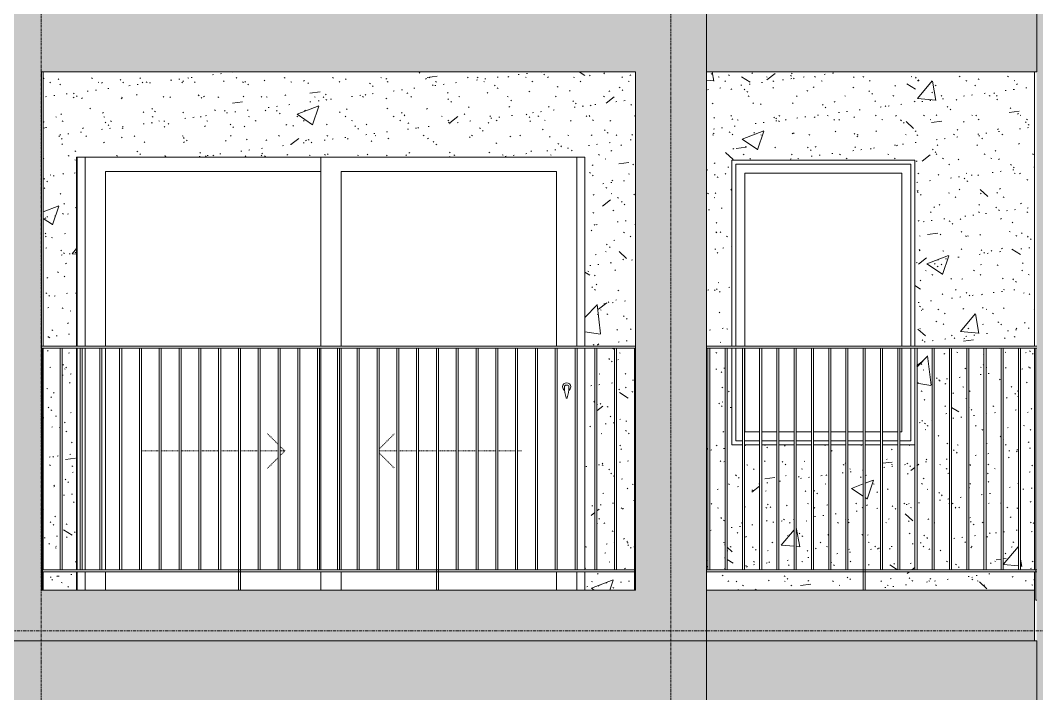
# Model space of a CAD drawing. Header units: millimetres. Extents: x 9199 to 175431, y -4466 to 35300.
# Drawn here: x 107999 to 113001, y 18890 to 22203 of the extents above; entities that cross this region are included whole.
import ezdxf

# ---------------------------------------------------------------- set-up
doc = ezdxf.new("R2010")
doc.units = ezdxf.units.MM
for name, pattern in [('Centre', [31.75, 6.35, -4.7625, 15.875, -4.7625]), ('Dash', [6, 3, -3]), ('Grid Line', [22.225, 12.7, -3.175, 3.175, -3.175])]:
    doc.linetypes.add(name, pattern=pattern)
for name, color, linetype, lineweight in [('0-2', 250, 'Continuous', 5), ('A-DOOR', 31, 'Continuous', 9), ('A-DOOR-FRAM', 31, 'Continuous', 9), ('A-DOOR-HDLN', 31, 'Dash', 18), ('A-FLOR-HRAL', 11, 'Continuous', 9), ('A-FLOR-HRAL-1', 253, 'Continuous', 9), ('A-FLOR-LEVL-2', 51, 'Centre', 9), ('A-GLAZ-1', 253, 'Continuous', 9), ('A-GLAZ-2', 7, 'Continuous', 9), ('A-WALL', 113, 'Continuous', 9), ('A-WALL-PATT-1', 9, 'Continuous', 9), ('A-WALL-PATT-2', 111, 'Continuous', 5), ('I-WALL', 2, 'Continuous', 9), ('I-WALL-1', 7, 'Continuous', 9), ('S-COLS-1', 7, 'Continuous', 9), ('S-GRID-1', 1, 'Grid Line', 9)]:
    doc.layers.add(name, color=color, linetype=linetype, lineweight=lineweight)
pattern_1 = [(50, (-51555.6, 1200), (1093.104, -95.634), [114.3, -1257.3]), (355, (-51555.6, 1200), (-211.457, 1146.34), [91.44, -1005.84]), (100.451, (-51464.5, 1192), (881.656, 1050.7), [97.14, -1068.54]), (46.184, (-51555.6, 1504.8), (1626.475, -252.257), [171.45, -1885.95]), (96.636, (-51420, 1483.8), (1424.42, 1484.565), [145.71, -1602.81]), (351.184, (-51555.6, 1504.8), (1424.43, 1484.55), [137.16, -1508.76]), (21, (-51403.2, 1428.6), (909.686, -613.59), [114.3, -1257.3]), (326, (-51403.2, 1428.6), (370.812, 1105.13), [91.44, -1005.84]), (71.451, (-51327.4, 1377.5), (1280.503, 491.528), [97.14, -1068.54]), (37.5, (-51555.58, 1200), (18.5313, 507.3303), [50.292, -943.356, 50.292, -970.788, -1009.65]), (37.5, (-51555.58, 1200), (18.5313, 507.3303), [-2014.728, 50.292, -959.358]), (7.5, (-51555.6, 1200), (400.918, 601.084), [50.292, -531.876, 50.292, -920.496, -384.81]), (7.5, (-51555.6, 1200), (400.918, 601.084), [-1552.956, 50.292, -334.518]), (327.5, (-51895.43, 1200), (813.545, -34.3737), [50.292, -330.708, 50.292, -1138.428, -1577.34]), (327.5, (-51895.43, 1200), (813.545, -34.3737), [-1569.72, 50.292, -1527.048]), (317.5, (-52047.8, 1200), (888.775, 152.56), [50.292, -445.008, 50.292, -739.14, -1120.14]), (317.5, (-52047.8, 1200), (888.775, 152.56), [-1284.732, 50.292, -1069.848])]
pattern_2 = [(37.5, (-51555.58, 1200), (-4.79953, 146.8239), [5.029, -110.795, 5.029, -124.511, -123.825]), (37.5, (-51555.58, 1200), (-4.79953, 146.8239), [-245.364, 5.029, -118.796]), (7.5, (-51555.58, 1200), (134.8574, 215.0472), [5.029, -57.455, 5.029, -99.365, -40.005]), (7.5, (-51555.58, 1200), (134.8574, 215.0472), [-166.878, 5.029, -34.976]), (327.5, (-51649.3, 1200), (237.29776, 0.4316), [5.029, -33.071, 5.029, -132.131, -179.07]), (327.5, (-51649.3, 1200), (237.29776, 0.4316), [-175.26, 5.029, -174.041]), (317.5, (-51649.3, 1200), (229.067, 66.8792), [5.029, -14.021, 5.029, -84.887, -102.87]), (317.5, (-51649.3, 1200), (229.067, 66.8792), [-108.966, 5.029, -97.841])]

# ---------------------------------------------------------------- blocks, each defined once
blk = doc.blocks.new('NCV_TKTC_KET CAU_rvt-2-TKCS_MẶT ĐỨNG HƯỚNG TÂY')
at = {"layer": 'S-COLS-1'}
blk.add_line((-69761.9, 21950), (-69761.9, 19150), dxfattribs=at)
blk = doc.blocks.new('M_Fixed - 900 x 1400-901190-TKCS_MẶT ĐỨNG HƯỚNG TÂY')
at = {"layer": 'A-GLAZ-2'}
for p, q in [((-69617.9, 7000), (-69617.9, 7896)), ((-69617.9, 7896), (-68755.9, 7896)), ((-68755.9, 7896), (-68755.9, 7000)), ((-69573.9, 7000), (-69573.9, 7852)), ((-69573.9, 7852), (-68799.9, 7852)), ((-68799.9, 7852), (-68799.9, 7000)), ((-69617.9, 6534), (-69617.9, 6990)), ((-69573.9, 6578), (-69573.9, 6990)), ((-68799.9, 6990), (-68799.9, 6578)), ((-68755.9, 6990), (-68755.9, 6534)), ((-69500.5, 6578), (-69573.9, 6578)), ((-69415.6, 6578), (-69490.5, 6578)), ((-69330.7, 6578), (-69405.6, 6578)), ((-69245.7, 6578), (-69320.7, 6578)), ((-69160.8, 6578), (-69235.7, 6578)), ((-69075.8, 6578), (-69150.8, 6578)), ((-68990.9, 6578), (-69065.8, 6578)), ((-68906, 6578), (-68980.9, 6578)), ((-68821, 6578), (-68896, 6578)), ((-68799.9, 6578), (-68811, 6578)), ((-69585.5, 6534), (-69617.9, 6534)), ((-69500.5, 6534), (-69575.5, 6534)), ((-69415.6, 6534), (-69490.5, 6534)), ((-69330.7, 6534), (-69405.6, 6534)), ((-69245.7, 6534), (-69320.7, 6534)), ((-69160.8, 6534), (-69235.7, 6534)), ((-69075.8, 6534), (-69150.8, 6534)), ((-68990.9, 6534), (-69065.8, 6534)), ((-68906, 6534), (-68980.9, 6534)), ((-68821, 6534), (-68896, 6534)), ((-68755.9, 6534), (-68811, 6534))]:
    blk.add_line(p, q, dxfattribs=at)
blk = doc.blocks.new('Railing - 10mm-901206-TKCS_MẶT ĐỨNG HƯỚNG TÂY')
at = {"layer": 'A-FLOR-HRAL-1'}
for p, q in [((-68226.4, 5900), (-68226.4, 6990)), ((-68216.4, 5900), (-68216.4, 6990))]:
    blk.add_line(p, q, dxfattribs=at)
blk = doc.blocks.new('Railing - 50 x 10mm-901224-TKCS_MẶT ĐỨNG HƯỚNG TÂY')
at = {"layer": 'A-FLOR-HRAL-1'}
for p, q in [((-68990.9, 5800), (-68990.9, 6990)), ((-68980.9, 6990), (-68990.9, 6990)), ((-68980.9, 5800), (-68980.9, 6990))]:
    blk.add_line(p, q, dxfattribs=at)
blk = doc.blocks.new('Railing - 50 x 10mm-901205-TKCS_MẶT ĐỨNG HƯỚNG TÂY')
at = {"layer": 'A-FLOR-HRAL-1'}
for p, q in [((-68141.5, 22750), (-68141.5, 23990)), ((-68136.9, 23990), (-68141.5, 23990)), ((-68141.5, 22750), (-68136.9, 22750))]:
    blk.add_line(p, q, dxfattribs=at)
blk = doc.blocks.new('Railing - Railing-V183-TKCS_MẶT ĐỨNG HƯỚNG TÂY')
at = {"layer": 'A-FLOR-HRAL-1'}
for p, q in [((-69761.9, 22900), (-68136.9, 22900)), ((-68136.9, 22890), (-69761.9, 22890))]:
    blk.add_line(p, q, dxfattribs=at)
for name, p in [('Railing - 10mm-901206-TKCS_MẶT ĐỨNG HƯỚNG TÂY', (-1528.9, 17000)), ('Railing - 10mm-901206-TKCS_MẶT ĐỨNG HƯỚNG TÂY', (-1444, 17000)), ('Railing - 10mm-901206-TKCS_MẶT ĐỨNG HƯỚNG TÂY', (-1359, 17000)), ('Railing - 10mm-901206-TKCS_MẶT ĐỨNG HƯỚNG TÂY', (-1274.1, 17000)), ('Railing - 10mm-901206-TKCS_MẶT ĐỨNG HƯỚNG TÂY', (-1189.2, 17000)), ('Railing - 10mm-901206-TKCS_MẶT ĐỨNG HƯỚNG TÂY', (-1104.2, 17000)), ('Railing - 10mm-901206-TKCS_MẶT ĐỨNG HƯỚNG TÂY', (-1019.3, 17000)), ('Railing - 10mm-901206-TKCS_MẶT ĐỨNG HƯỚNG TÂY', (-934.3, 17000)), ('Railing - 10mm-901206-TKCS_MẶT ĐỨNG HƯỚNG TÂY', (-849.4, 17000)), ('Railing - 50 x 10mm-901224-TKCS_MẶT ĐỨNG HƯỚNG TÂY', (0, 17000)), ('Railing - 10mm-901206-TKCS_MẶT ĐỨNG HƯỚNG TÂY', (-679.5, 17000)), ('Railing - 10mm-901206-TKCS_MẶT ĐỨNG HƯỚNG TÂY', (-594.6, 17000)), ('Railing - 10mm-901206-TKCS_MẶT ĐỨNG HƯỚNG TÂY', (-509.6, 17000)), ('Railing - 10mm-901206-TKCS_MẶT ĐỨNG HƯỚNG TÂY', (-424.7, 17000)), ('Railing - 10mm-901206-TKCS_MẶT ĐỨNG HƯỚNG TÂY', (-339.8, 17000)), ('Railing - 10mm-901206-TKCS_MẶT ĐỨNG HƯỚNG TÂY', (-254.8, 17000)), ('Railing - 10mm-901206-TKCS_MẶT ĐỨNG HƯỚNG TÂY', (-169.9, 17000)), ('Railing - 10mm-901206-TKCS_MẶT ĐỨNG HƯỚNG TÂY', (-84.9, 17000)), ('Railing - 10mm-901206-TKCS_MẶT ĐỨNG HƯỚNG TÂY', (0, 17000)), ('Railing - 50 x 10mm-901205-TKCS_MẶT ĐỨNG HƯỚNG TÂY', (0, 0))]:
    blk.add_blockref(name, p)
blk = doc.blocks.new('Top Rail Type - Top Rail_Internal_-V184-TKCS_MẶT ĐỨNG HƯỚNG TÂY')
at = {"layer": 'A-FLOR-HRAL-1'}
for p, q in [((-68136.9, 24000), (-69761.9, 24000)), ((-68136.9, 23990), (-69761.9, 23990))]:
    blk.add_line(p, q, dxfattribs=at)
blk = doc.blocks.new('NCV_TKTC_TANG 6 - 8_rvt-6-TKCS_MẶT ĐỨNG HƯỚNG TÂY')
at = {"layer": 'A-WALL-PATT-1'}
h = blk.add_hatch(dxfattribs=at)
h.set_pattern_fill('FP_19', color=256, style=0, pattern_type=2)
h.set_pattern_definition(pattern_1)
h.paths.add_polyline_path([(-70360.3, 19400), (-70116.9, 19400), (-70116.9, 19490), (-70360.3, 19490)])
h.paths.add_polyline_path([(-72862.4, 19400), (-72862.4, 19490), (-73026.9, 19490), (-73026.9, 19400)])
h.paths.add_polyline_path([(-70131.4, 19500), (-70116.9, 19500), (-70116.9, 20590), (-70204.4, 20590), (-70204.4, 19500), (-70153.1, 19500)])
h.paths.add_polyline_path([(-70311.8, 19500), (-70311.8, 20590), (-70360.3, 20590), (-70360.3, 19500)])
h.paths.add_polyline_path([(-70301.8, 19500), (-70214.4, 19500), (-70214.4, 20590), (-70301.8, 20590), (-70301.8, 19868.3)])
h.paths.add_polyline_path([(-72862.4, 19500), (-72862.4, 20590), (-72932.9, 20590), (-72932.9, 19500)])
h.paths.add_polyline_path([(-72942.9, 19500), (-72942.9, 20590), (-73026.9, 20590), (-73026.9, 19500), (-72953.2, 19500)])
h.paths.add_polyline_path([(-72862.4, 20600), (-72862.4, 21530), (-70360.3, 21530), (-70360.3, 20600), (-70111.9, 20600), (-70111.9, 21950), (-73026.9, 21950), (-73026.9, 20600), (-73011.1, 20600)])
h = blk.add_hatch(dxfattribs=at)
h.set_pattern_fill('FP_20', color=256, style=0, pattern_type=2)
h.set_pattern_definition(pattern_2)
h.paths.add_polyline_path([(-70360.3, 19400), (-70116.9, 19400), (-70116.9, 19490), (-70360.3, 19490)])
h.paths.add_polyline_path([(-72862.4, 19400), (-72862.4, 19490), (-73026.9, 19490), (-73026.9, 19400)])
h.paths.add_polyline_path([(-70131.4, 19500), (-70116.9, 19500), (-70116.9, 20590), (-70204.4, 20590), (-70204.4, 19500), (-70153.1, 19500)])
h.paths.add_polyline_path([(-70311.8, 19500), (-70311.8, 20590), (-70360.3, 20590), (-70360.3, 19500)])
h.paths.add_polyline_path([(-70301.8, 19500), (-70214.4, 19500), (-70214.4, 20590), (-70301.8, 20590), (-70301.8, 19868.3)])
h.paths.add_polyline_path([(-72862.4, 19500), (-72862.4, 20590), (-72932.9, 20590), (-72932.9, 19500)])
h.paths.add_polyline_path([(-72942.9, 19500), (-72942.9, 20590), (-73026.9, 20590), (-73026.9, 19500), (-72953.2, 19500)])
h.paths.add_polyline_path([(-72862.4, 20600), (-72862.4, 21530), (-70360.3, 21530), (-70360.3, 20600), (-70111.9, 20600), (-70111.9, 21950), (-73026.9, 21950), (-73026.9, 20600), (-73011.1, 20600)])
h = blk.add_hatch(dxfattribs=at)
h.set_pattern_fill('FP_19', color=256, style=0, pattern_type=2)
h.set_pattern_definition(pattern_1)
h.paths.add_polyline_path([(-68980.9, 19400), (-68146.9, 19400), (-68146.9, 19490), (-68980.9, 19490)])
h.paths.add_polyline_path([(-69753.7, 19400), (-68990.9, 19400), (-68990.9, 19490), (-69761.9, 19490), (-69761.9, 19400)])
h.paths.add_polyline_path([(-68821, 19500), (-68821, 20115), (-68896, 20115), (-68896, 19500)])
h.paths.add_polyline_path([(-68906, 19500), (-68906, 20115), (-68980.9, 20115), (-68980.9, 19500)])
h.paths.add_polyline_path([(-68811, 19500), (-68736.1, 19500), (-68736.9, 20115), (-68811, 20115), (-68811, 19868.3)])
h.paths.add_polyline_path([(-68216.4, 19500), (-68146.9, 19500), (-68146.9, 20590), (-68216.4, 20590), (-68216.4, 19516.8)])
h.paths.add_polyline_path([(-69761.9, 19500), (-69755.4, 19500), (-69755.4, 20590), (-69761.9, 20590), (-69761.9, 19868.3)])
h.paths.add_polyline_path([(-68726.1, 19500), (-68651.1, 19500), (-68651.1, 20590), (-68726.1, 20590), (-68726.1, 19868.3)])
h.paths.add_polyline_path([(-68566.2, 19500), (-68566.2, 20590), (-68641.1, 20590), (-68641.1, 19500)])
h.paths.add_polyline_path([(-69490.5, 19500), (-69415.6, 19500), (-69415.6, 20115), (-69490.5, 20115), (-69490.5, 19868.3)])
h.paths.add_polyline_path([(-68990.9, 19500), (-68990.9, 20115), (-69065.8, 20115), (-69065.8, 19500)])
h.paths.add_polyline_path([(-68481.3, 19500), (-68481.3, 20590), (-68556.2, 20590), (-68556.2, 19500)])
h.paths.add_polyline_path([(-68226.4, 19500), (-68226.4, 20590), (-68301.4, 20590), (-68301.4, 19500)])
h.paths.add_polyline_path([(-69500.5, 19500), (-69500.5, 20115), (-69575.5, 20115), (-69575.5, 19500)])
h.paths.add_polyline_path([(-69725.8, 19500), (-69670.4, 19500), (-69670.4, 20590), (-69745.4, 20590), (-69745.4, 19500)])
h.paths.add_polyline_path([(-68317.5, 19500), (-68311.4, 19500), (-68311.4, 20590), (-68386.3, 20590), (-68386.3, 19500)])
h.paths.add_polyline_path([(-69075.8, 19500), (-69075.8, 20115), (-69150.8, 20115), (-69150.8, 19500), (-69119.9, 19500)])
h.paths.add_polyline_path([(-69585.5, 19500), (-69585.5, 20115), (-69636.9, 20115), (-69636.9, 20590), (-69660.4, 20590), (-69660.4, 19500)])
h.paths.add_polyline_path([(-69235.7, 19500), (-69160.8, 19500), (-69160.8, 20115), (-69235.7, 20115), (-69235.7, 19689.9)])
h.paths.add_polyline_path([(-68471.3, 19500), (-68396.3, 19500), (-68396.3, 20590), (-68471.3, 20590), (-68471.3, 19725.5)])
h.paths.add_polyline_path([(-69245.7, 19500), (-69245.7, 20115), (-69320.7, 20115), (-69320.7, 19500)])
h.paths.add_polyline_path([(-69330.7, 19500), (-69330.7, 20115), (-69405.6, 20115), (-69405.6, 19500)])
h.paths.add_polyline_path([(-68498.6, 20600), (-68146.9, 20600), (-68146.9, 21950), (-69761.9, 21950), (-69761.9, 20600), (-69636.9, 20600), (-69636.9, 21515), (-68736.9, 21515), (-68736.9, 20600)])
h = blk.add_hatch(dxfattribs=at)
h.set_pattern_fill('FP_20', color=256, style=0, pattern_type=2)
h.set_pattern_definition(pattern_2)
h.paths.add_polyline_path([(-68980.9, 19400), (-68146.9, 19400), (-68146.9, 19490), (-68980.9, 19490)])
h.paths.add_polyline_path([(-69753.7, 19400), (-68990.9, 19400), (-68990.9, 19490), (-69761.9, 19490), (-69761.9, 19400)])
h.paths.add_polyline_path([(-68821, 19500), (-68821, 20115), (-68896, 20115), (-68896, 19500)])
h.paths.add_polyline_path([(-68906, 19500), (-68906, 20115), (-68980.9, 20115), (-68980.9, 19500)])
h.paths.add_polyline_path([(-68811, 19500), (-68736.1, 19500), (-68736.9, 20115), (-68811, 20115), (-68811, 19868.3)])
h.paths.add_polyline_path([(-68216.4, 19500), (-68146.9, 19500), (-68146.9, 20590), (-68216.4, 20590), (-68216.4, 19516.8)])
h.paths.add_polyline_path([(-69761.9, 19500), (-69755.4, 19500), (-69755.4, 20590), (-69761.9, 20590), (-69761.9, 19868.3)])
h.paths.add_polyline_path([(-68726.1, 19500), (-68651.1, 19500), (-68651.1, 20590), (-68726.1, 20590), (-68726.1, 19868.3)])
h.paths.add_polyline_path([(-68566.2, 19500), (-68566.2, 20590), (-68641.1, 20590), (-68641.1, 19500)])
h.paths.add_polyline_path([(-69490.5, 19500), (-69415.6, 19500), (-69415.6, 20115), (-69490.5, 20115), (-69490.5, 19868.3)])
h.paths.add_polyline_path([(-68990.9, 19500), (-68990.9, 20115), (-69065.8, 20115), (-69065.8, 19500)])
h.paths.add_polyline_path([(-68481.3, 19500), (-68481.3, 20590), (-68556.2, 20590), (-68556.2, 19500)])
h.paths.add_polyline_path([(-68226.4, 19500), (-68226.4, 20590), (-68301.4, 20590), (-68301.4, 19500)])
h.paths.add_polyline_path([(-69500.5, 19500), (-69500.5, 20115), (-69575.5, 20115), (-69575.5, 19500)])
h.paths.add_polyline_path([(-69725.8, 19500), (-69670.4, 19500), (-69670.4, 20590), (-69745.4, 20590), (-69745.4, 19500)])
h.paths.add_polyline_path([(-68317.5, 19500), (-68311.4, 19500), (-68311.4, 20590), (-68386.3, 20590), (-68386.3, 19500)])
h.paths.add_polyline_path([(-69075.8, 19500), (-69075.8, 20115), (-69150.8, 20115), (-69150.8, 19500), (-69119.9, 19500)])
h.paths.add_polyline_path([(-69585.5, 19500), (-69585.5, 20115), (-69636.9, 20115), (-69636.9, 20590), (-69660.4, 20590), (-69660.4, 19500)])
h.paths.add_polyline_path([(-69235.7, 19500), (-69160.8, 19500), (-69160.8, 20115), (-69235.7, 20115), (-69235.7, 19689.9)])
h.paths.add_polyline_path([(-68471.3, 19500), (-68396.3, 19500), (-68396.3, 20590), (-68471.3, 20590), (-68471.3, 19725.5)])
h.paths.add_polyline_path([(-69245.7, 19500), (-69245.7, 20115), (-69320.7, 20115), (-69320.7, 19500)])
h.paths.add_polyline_path([(-69330.7, 19500), (-69330.7, 20115), (-69405.6, 20115), (-69405.6, 19500)])
h.paths.add_polyline_path([(-68498.6, 20600), (-68146.9, 20600), (-68146.9, 21950), (-69761.9, 21950), (-69761.9, 20600), (-69636.9, 20600), (-69636.9, 21515), (-68736.9, 21515), (-68736.9, 20600)])
at = {"layer": 'I-WALL-1'}
for p, q in [((-73026.9, 21950), (-73026.9, 20600)), ((-68146.9, 20600), (-68146.9, 21950)), ((-72862.4, 20600), (-72862.4, 21530)), ((-72862.4, 21530), (-70360.3, 21530)), ((-70360.3, 21530), (-70360.3, 20600)), ((-69636.9, 20600), (-69636.9, 21515)), ((-69636.9, 21515), (-68736.9, 21515)), ((-68736.9, 21515), (-68736.9, 20600)), ((-73026.9, 20590), (-73026.9, 19500)), ((-72862.4, 19500), (-72862.4, 20590)), ((-70360.3, 20590), (-70360.3, 19500)), ((-69636.9, 20115), (-69636.9, 20590)), ((-68736.9, 20590), (-68736.9, 20115)), ((-68146.9, 19500), (-68146.9, 20590)), ((-69585.5, 20115), (-69636.9, 20115)), ((-69500.5, 20115), (-69575.5, 20115)), ((-69415.6, 20115), (-69490.5, 20115)), ((-69330.7, 20115), (-69405.6, 20115)), ((-69245.7, 20115), (-69320.7, 20115)), ((-69160.8, 20115), (-69235.7, 20115)), ((-69075.8, 20115), (-69150.8, 20115)), ((-68990.9, 20115), (-69065.8, 20115)), ((-68906, 20115), (-68980.9, 20115)), ((-68821, 20115), (-68896, 20115)), ((-68736.9, 20115), (-68811, 20115)), ((-73026.9, 19490), (-73026.9, 19400)), ((-72862.4, 19400), (-72862.4, 19490)), ((-70360.3, 19490), (-70360.3, 19400)), ((-68146.9, 19400), (-68146.9, 19490))]:
    blk.add_line(p, q, dxfattribs=at)
at = {"layer": 'A-FLOR-HRAL-1'}
for name in ['Top Rail Type - Top Rail_Internal_-V184-TKCS_MẶT ĐỨNG HƯỚNG TÂY', 'Railing - Railing-V183-TKCS_MẶT ĐỨNG HƯỚNG TÂY']:
    blk.add_blockref(name, (0, -3400), dxfattribs=at)
at = {"layer": 'A-GLAZ-1'}
blk.add_blockref('M_Fixed - 900 x 1400-901190-TKCS_MẶT ĐỨNG HƯỚNG TÂY', (0, 13600), dxfattribs=at)
blk = doc.blocks.new('Railing - 10mm-1251313-TKCS_MẶT ĐỨNG HƯỚNG TÂY')
at = {"layer": 'A-FLOR-HRAL'}
for p, q in [((-70214.4, 2500), (-70214.4, 3590)), ((-70204.4, 2500), (-70204.4, 3590))]:
    blk.add_line(p, q, dxfattribs=at)
blk = doc.blocks.new('Railing - 50 x 10mm-V205-TKCS_MẶT ĐỨNG HƯỚNG TÂY')
at = {"layer": 'A-FLOR-HRAL'}
for p, q in [((-71091.4, 5800), (-71091.4, 6990)), ((-71081.4, 6990), (-71091.4, 6990)), ((-71081.4, 5800), (-71081.4, 6990))]:
    blk.add_line(p, q, dxfattribs=at)
blk = doc.blocks.new('Railing - 50 x 10mm-V206-TKCS_MẶT ĐỨNG HƯỚNG TÂY')
at = {"layer": 'A-FLOR-HRAL'}
for p in [(-70116.9, 5800), (-70111.9, 6990)]:
    blk.add_line(p, (-70116.9, 6990), dxfattribs=at)
blk = doc.blocks.new('Railing - 50 x 10mm-V230-TKCS_MẶT ĐỨNG HƯỚNG TÂY')
at = {"layer": 'A-FLOR-HRAL'}
for p, q in [((-73030.3, 17190), (-73035.7, 17190)), ((-73030.3, 16000), (-73030.3, 17190))]:
    blk.add_line(p, q, dxfattribs=at)
blk = doc.blocks.new('Railing - Railing-3821812-TKCS_MẶT ĐỨNG HƯỚNG TÂY')
at = {"layer": 'A-FLOR-HRAL'}
for p, q in [((-73035.3, 19490), (-73035.3, 19500)), ((-73035.3, 19500), (-70111.9, 19500)), ((-70111.9, 19490), (-73035.3, 19490))]:
    blk.add_line(p, q, dxfattribs=at)
for name, p in [('Railing - 50 x 10mm-V230-TKCS_MẶT ĐỨNG HƯỚNG TÂY', (0, 3400)), ('Railing - 10mm-1251313-TKCS_MẶT ĐỨNG HƯỚNG TÂY', (-2728.5, 17000)), ('Railing - 10mm-1251313-TKCS_MẶT ĐỨNG HƯỚNG TÂY', (-2631, 17000)), ('Railing - 10mm-1251313-TKCS_MẶT ĐỨNG HƯỚNG TÂY', (-2533.6, 17000)), ('Railing - 10mm-1251313-TKCS_MẶT ĐỨNG HƯỚNG TÂY', (-2436.1, 17000)), ('Railing - 10mm-1251313-TKCS_MẶT ĐỨNG HƯỚNG TÂY', (-2338.7, 17000)), ('Railing - 10mm-1251313-TKCS_MẶT ĐỨNG HƯỚNG TÂY', (-2241.3, 17000)), ('Railing - 10mm-1251313-TKCS_MẶT ĐỨNG HƯỚNG TÂY', (-2143.8, 17000)), ('Railing - 10mm-1251313-TKCS_MẶT ĐỨNG HƯỚNG TÂY', (-2046.4, 17000)), ('Railing - 10mm-1251313-TKCS_MẶT ĐỨNG HƯỚNG TÂY', (-1948.9, 17000)), ('Railing - 50 x 10mm-V205-TKCS_MẶT ĐỨNG HƯỚNG TÂY', (-974.5, 13600)), ('Railing - 10mm-1251313-TKCS_MẶT ĐỨNG HƯỚNG TÂY', (-1754, 17000)), ('Railing - 10mm-1251313-TKCS_MẶT ĐỨNG HƯỚNG TÂY', (-1656.6, 17000)), ('Railing - 10mm-1251313-TKCS_MẶT ĐỨNG HƯỚNG TÂY', (-1559.1, 17000)), ('Railing - 10mm-1251313-TKCS_MẶT ĐỨNG HƯỚNG TÂY', (-1461.7, 17000)), ('Railing - 10mm-1251313-TKCS_MẶT ĐỨNG HƯỚNG TÂY', (-1364.2, 17000)), ('Railing - 10mm-1251313-TKCS_MẶT ĐỨNG HƯỚNG TÂY', (-1266.8, 17000)), ('Railing - 10mm-1251313-TKCS_MẶT ĐỨNG HƯỚNG TÂY', (-1169.3, 17000)), ('Railing - 10mm-1251313-TKCS_MẶT ĐỨNG HƯỚNG TÂY', (-1071.9, 17000)), ('Railing - 10mm-1251313-TKCS_MẶT ĐỨNG HƯỚNG TÂY', (-974.5, 17000)), ('Railing - 50 x 10mm-V205-TKCS_MẶT ĐỨNG HƯỚNG TÂY', (0, 13600)), ('Railing - 10mm-1251313-TKCS_MẶT ĐỨNG HƯỚNG TÂY', (-779.6, 17000)), ('Railing - 10mm-1251313-TKCS_MẶT ĐỨNG HƯỚNG TÂY', (-682.1, 17000)), ('Railing - 10mm-1251313-TKCS_MẶT ĐỨNG HƯỚNG TÂY', (-584.7, 17000)), ('Railing - 10mm-1251313-TKCS_MẶT ĐỨNG HƯỚNG TÂY', (-487.2, 17000)), ('Railing - 10mm-1251313-TKCS_MẶT ĐỨNG HƯỚNG TÂY', (-389.8, 17000)), ('Railing - 10mm-1251313-TKCS_MẶT ĐỨNG HƯỚNG TÂY', (-292.3, 17000)), ('Railing - 10mm-1251313-TKCS_MẶT ĐỨNG HƯỚNG TÂY', (-194.9, 17000)), ('Railing - 10mm-1251313-TKCS_MẶT ĐỨNG HƯỚNG TÂY', (-97.4, 17000)), ('Railing - 10mm-1251313-TKCS_MẶT ĐỨNG HƯỚNG TÂY', (0, 17000)), ('Railing - 50 x 10mm-V206-TKCS_MẶT ĐỨNG HƯỚNG TÂY', (0, 13600))]:
    blk.add_blockref(name, p)
blk = doc.blocks.new('Top Rail Type - Top Rail_Internal_-3821815-TKCS_MẶT ĐỨNG HƯỚNG TÂY')
at = {"layer": 'A-FLOR-HRAL'}
for p, q in [((-73035.3, 20590), (-73035.3, 20600)), ((-70111.9, 20600), (-73035.3, 20600)), ((-70111.9, 20590), (-73035.3, 20590))]:
    blk.add_line(p, q, dxfattribs=at)
blk = doc.blocks.new('DEG_02-DEG_03 - DEG_02-2500x2400mm-CỬA ĐI 02 CÁNH TRƯỢT-V219-TKCS_MẶT ĐỨNG HƯỚNG TÂY')
at = {"layer": 'A-DOOR'}
for p, q in [((-71660.3, 10400), (-71660.3, 11330)), ((-70400.3, 11330), (-70400.3, 10400)), ((-72720.3, 11260), (-72720.3, 10400)), ((-72720.3, 11260), (-71660.3, 11260)), ((-71560.3, 11260), (-71560.3, 10400)), ((-71560.3, 11260), (-70500.3, 11260)), ((-70500.3, 10400), (-70500.3, 11260)), ((-72720.3, 10390), (-72720.3, 9300)), ((-71660.3, 9300), (-71660.3, 10390)), ((-71560.3, 10390), (-71560.3, 9300)), ((-72720.3, 9290), (-72720.3, 9200)), ((-71660.3, 9200), (-71660.3, 9290)), ((-71560.3, 9290), (-71560.3, 9200)), ((-70500.3, 9200), (-70500.3, 9290)), ((-70400.3, 9290), (-70400.3, 9200))]:
    blk.add_line(p, q, dxfattribs=at)
at = {"layer": 'A-DOOR', "flags": 128}
blk.add_lwpolyline([(-70448.8, 10208.7), (-70448.8, 10208.7), (-70448.8, 10208.7), (-70448.8, 10208.7), (-70448.8, 10208.7), (-70448.9, 10208.7), (-70448.9, 10208.7), (-70448.9, 10208.7), (-70448.9, 10208.7), (-70448.9, 10208.7), (-70449, 10208.7), (-70449, 10208.7), (-70449, 10208.7), (-70449, 10208.7), (-70449.1, 10208.7), (-70449.1, 10208.7), (-70449.1, 10208.7), (-70449.2, 10208.7), (-70449.2, 10208.7), (-70449.3, 10208.7), (-70449.3, 10208.7), (-70449.4, 10208.7), (-70449.4, 10208.7), (-70449.5, 10208.7), (-70449.5, 10208.7), (-70449.6, 10208.7), (-70449.6, 10208.7), (-70449.7, 10208.7), (-70449.7, 10208.7), (-70449.8, 10208.7), (-70449.8, 10208.7), (-70449.9, 10208.7), (-70449.9, 10208.7), (-70450, 10208.7), (-70450.1, 10208.7), (-70450.1, 10208.7), (-70450.2, 10208.7), (-70450.2, 10208.7), (-70450.3, 10208.7), (-70450.4, 10208.7), (-70450.4, 10208.7), (-70450.5, 10208.7), (-70450.5, 10208.7), (-70450.6, 10208.7), (-70450.7, 10208.7), (-70450.7, 10208.7), (-70450.8, 10208.7), (-70450.8, 10208.7), (-70450.9, 10208.7), (-70450.9, 10208.7), (-70451, 10208.7), (-70451, 10208.7), (-70451.1, 10208.7), (-70451.1, 10208.7), (-70451.2, 10208.7), (-70451.2, 10208.7), (-70451.3, 10208.7), (-70451.3, 10208.7), (-70451.4, 10208.7), (-70451.4, 10208.7), (-70451.5, 10208.7), (-70451.5, 10208.7), (-70451.5, 10208.7), (-70451.6, 10208.7), (-70451.6, 10208.7), (-70451.6, 10208.7), (-70451.7, 10208.7), (-70451.7, 10208.7), (-70451.7, 10208.7), (-70451.7, 10208.7), (-70451.7, 10208.7), (-70451.8, 10208.7), (-70451.8, 10208.7), (-70451.8, 10208.7), (-70451.8, 10208.7), (-70451.8, 10208.7), (-70451.8, 10208.7)], dxfattribs=at)
at = {"layer": 'A-DOOR'}
for centre, radius, start, end in [((-70450.3, 10200), 20, 0, 180), ((-70451.8, 10199.2), 9.45, 90, 180), ((-70448.8, 10199.2), 9.45, 0, 90), ((-70450.3, 10200), 20, 180, 240), ((-70296.5, 10199.2), 164.8, 180, 199.134), ((-70604.1, 10199.2), 164.8, 340.866, 0), ((-70450.3, 10200), 20, 300, 0), ((-70449.9, 10146), 2.34, 199.134, 261.031), ((-70450.7, 10146), 2.34, 278.969, 340.866)]:
    blk.add_arc(centre, radius, start, end, dxfattribs=at)
at = {"layer": 'A-DOOR-FRAM'}
for p, q in [((-72860.3, 11330), (-72860.3, 10400)), ((-72820.3, 10400), (-72820.3, 11330)), ((-70400.3, 10400), (-70400.3, 11330)), ((-72860.3, 10390), (-72860.3, 9300)), ((-72820.3, 9300), (-72820.3, 10390)), ((-72860.3, 9290), (-72860.3, 9200)), ((-72820.3, 9200), (-72820.3, 9290)), ((-70400.3, 9200), (-70400.3, 9290))]:
    blk.add_line(p, q, dxfattribs=at)
at = {"layer": 'A-DOOR-HDLN'}
for p, q in [((-71871, 9917.6), (-71922.4, 9969.1)), ((-71373.7, 9893.6), (-71298.2, 9969.1)), ((-71837.6, 9884.2), (-71861, 9907.6)), ((-72543.1, 9884.2), (-72455.6, 9884.2)), ((-72445.6, 9884.2), (-72358.2, 9884.2)), ((-72348.2, 9884.2), (-72260.7, 9884.2)), ((-72250.7, 9884.2), (-72163.3, 9884.2)), ((-72153.3, 9884.2), (-72065.9, 9884.2)), ((-72055.9, 9884.2), (-71968.4, 9884.2)), ((-71958.4, 9884.2), (-71871, 9884.2)), ((-71837.6, 9884.2), (-71861, 9860.8)), ((-71861, 9884.2), (-71837.6, 9884.2)), ((-71286.3, 9884.2), (-71373.7, 9884.2)), ((-71373.7, 9874.9), (-71298.2, 9799.4)), ((-71188.8, 9884.2), (-71276.3, 9884.2)), ((-71091.4, 9884.2), (-71178.8, 9884.2)), ((-70993.9, 9884.2), (-71081.4, 9884.2)), ((-70896.5, 9884.2), (-70983.9, 9884.2)), ((-70799.1, 9884.2), (-70886.5, 9884.2)), ((-70701.6, 9884.2), (-70789.1, 9884.2)), ((-70673.1, 9884.2), (-70691.6, 9884.2)), ((-71871, 9850.8), (-71922.4, 9799.4))]:
    blk.add_line(p, q, dxfattribs=at)

msp = doc.modelspace()

# ---------------------------------------------------------------- hatches: boundary and pattern name
at = {"layer": 'A-WALL-PATT-2'}
h = msp.add_hatch(color=256, dxfattribs=at)
h.paths.add_polyline_path([(110960.1, 19150), (111375.9, 19150), (111375.9, 22550), (107896.3, 22550), (107896.3, 19150), (108843.7, 19150)])
h.paths.add_polyline_path([(108843.7, 19400), (108102.5, 19400), (108102.5, 21950), (111026.3, 21950), (111026.3, 19400), (110960.1, 19400)])
for points in [[(113001.2, 21950), (113001.2, 22550), (111375.9, 22550), (111375.9, 21950)], [(112018.2, 19150), (112991.2, 19150), (112991.2, 19400), (111376.2, 19400), (111376.2, 19150)], [(113001.2, 18550), (113001.2, 19150), (111375.9, 19150), (111375.9, 18550)]]:
    msp.add_hatch(color=256, dxfattribs=at).paths.add_polyline_path(points)
h = msp.add_hatch(color=256, dxfattribs=at)
h.paths.add_polyline_path([(113001.2, 19150), (116102.9, 19150), (116102.9, 22550), (113001.2, 22550), (113001.2, 19868.3)])
h.paths.add_polyline_path([(115061.9, 20200), (113702.9, 20200), (113702.9, 21600), (115102.9, 21600), (115102.9, 20200)])
h = msp.add_hatch(color=256, dxfattribs=at)
h.paths.add_polyline_path([(107896.3, 15750), (111375.9, 15750), (111375.9, 19150), (107896.3, 19150), (107896.3, 16580.3)])
h.paths.add_polyline_path([(111026.3, 16000), (108102.5, 16000), (108102.5, 18550), (111026.3, 18550), (111026.3, 16580.3)])
h = msp.add_hatch(color=256, dxfattribs=at)
h.paths.add_polyline_path([(113076.4, 15750), (116102.9, 15750), (116102.9, 19150), (113001.2, 19150), (113001.2, 15750)])
h.paths.add_polyline_path([(115102.9, 16800), (113702.9, 16800), (113702.9, 18200), (115102.9, 18200), (115102.9, 16819.1)])

# ---------------------------------------------------------------- linework, layer by layer
at = {"layer": 'A-FLOR-LEVL-2'}
msp.add_line((96540.4, 19200), (171939.1, 19200), dxfattribs=at)
at = {"layer": 'A-WALL'}
for p, q in [((111375.9, 15750), (111375.9, 29350)), ((108102.5, 21950), (111026.3, 21950)), ((108102.5, 19400), (108102.5, 21950)), ((111026.3, 21950), (111026.3, 19400)), ((111026.3, 19400), (108102.5, 19400)), ((104591.2, 19150), (111375.9, 19150)), ((111375.9, 19150), (104601.2, 19150))]:
    msp.add_line(p, q, dxfattribs=at)
at = {"layer": 'I-WALL'}
for p, q in [((113001.2, 21950), (113001.2, 22550)), ((111375.9, 21950), (113001.2, 21950)), ((112991.2, 19400), (111376.2, 19400)), ((112991.2, 19150), (112991.2, 19400)), ((113001.2, 19150), (111375.9, 19150)), ((113001.2, 18550), (113001.2, 19150))]:
    msp.add_line(p, q, dxfattribs=at)
at = {"layer": 'S-GRID-1'}
for p, q in [((108101.3, 634.2), (108101.3, 30542.5)), ((111201.2, 634.2), (111201.2, 30542.5))]:
    msp.add_line(p, q, dxfattribs=at)

# ---------------------------------------------------------------- block references
at = {"layer": '0-2'}
for name in ['NCV_TKTC_KET CAU_rvt-2-TKCS_MẶT ĐỨNG HƯỚNG TÂY', 'NCV_TKTC_TANG 6 - 8_rvt-6-TKCS_MẶT ĐỨNG HƯỚNG TÂY']:
    msp.add_blockref(name, (181138.2, 0), dxfattribs=at)
at = {"layer": 'A-DOOR'}
msp.add_blockref('DEG_02-DEG_03 - DEG_02-2500x2400mm-CỬA ĐI 02 CÁNH TRƯỢT-V219-TKCS_MẶT ĐỨNG HƯỚNG TÂY', (181138.2, 10200), dxfattribs=at)
at = {"layer": 'A-FLOR-HRAL'}
for name in ['Railing - Railing-3821812-TKCS_MẶT ĐỨNG HƯỚNG TÂY', 'Top Rail Type - Top Rail_Internal_-3821815-TKCS_MẶT ĐỨNG HƯỚNG TÂY']:
    msp.add_blockref(name, (181138.2, 0), dxfattribs=at)

doc.saveas('drawing.dxf')
